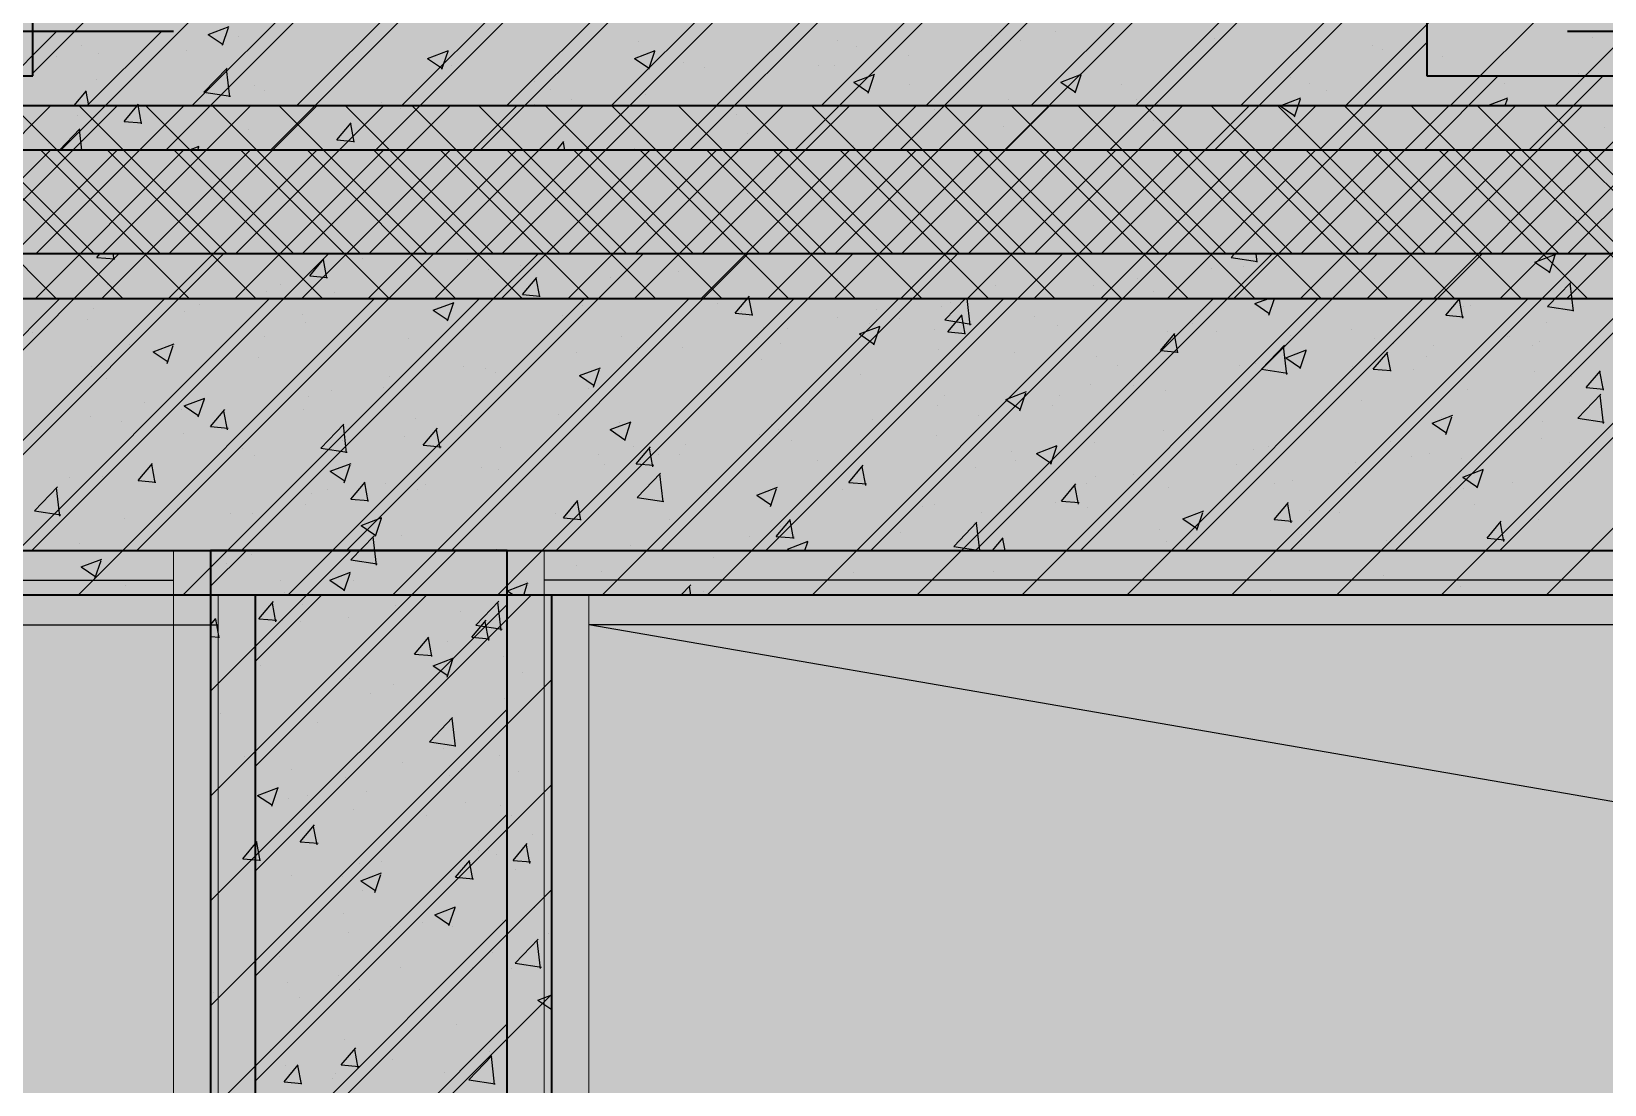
# Model space of a CAD drawing. Header units: inches. Extents: x 143994 to 247866, y 243815 to 272761.
# Drawn here: x 171905 to 172965, y 261216 to 261926 of the extents above; entities that cross this region are included whole.
import ezdxf

# ---------------------------------------------------------------- set-up
doc = ezdxf.new("R2010")
doc.units = ezdxf.units.IN
doc.header["$LTSCALE"] = 1000
doc.header["$MEASUREMENT"] = 0
doc.layers.get('DEFPOINTS').update_dxf_attribs({"color": 62})
for name, color, linetype in [('0-建筑1F', 127, 'Continuous'), ('0-建筑2F', 127, 'Continuous'), ('A-S-face(建筑粉刷线)', 136, 'Continuous'), ('I-finish', 8, 'Continuous'), ('PUB_HATCH', 8, 'Continuous')]:
    doc.layers.add(name, color=color, linetype=linetype)
doc.layers.add('A-Wall', color=254, linetype='Continuous', lineweight=35)
doc.layers.add('W-保温层', color=8, linetype='Continuous', lineweight=13)

# ---------------------------------------------------------------- blocks, each defined once
blk = doc.blocks.new('144')
at = {"layer": 'A-S-face(建筑粉刷线)', "color": 127}
for p, q in [((652586.9, -378630.3), (652961.9, -378630.3)), ((653986.9, -378630.3), (653211.9, -378630.3))]:
    blk.add_line(p, q, dxfattribs=at)
at = {"layer": 'A-Wall', "color": 127}
for p, q in [((652961.9, -378260.3), (652586.9, -378260.3)), ((653986.9, -378260.3), (653901.9, -378260.3)), ((652586.9, -378310.3), (653986.9, -378310.3)), ((653986.9, -378410.3), (652586.9, -378410.3)), ((652586.9, -378610.3), (653986.9, -378610.3)), ((653186.9, -378610.3), (652986.9, -378610.3)), ((652986.9, -378610.3), (652986.9, -390150.3)), ((653186.9, -390150.3), (653186.9, -378610.3))]:
    blk.add_line(p, q, dxfattribs=at)
at = {"layer": 'PUB_HATCH', "color": 127, "linetype": 'Continuous'}
for p, q in [((652974.4, -378310.3), (653294.4, -377990.3)), ((653045.1, -378310.3), (653365.1, -377990.3)), ((653115.9, -378310.3), (653435.9, -377990.3)), ((653186.6, -378310.3), (653506.6, -377990.3)), ((653257.3, -378310.3), (653577.3, -377990.3)), ((653328, -378310.3), (653648, -377990.3)), ((653398.7, -378310.3), (653718.7, -377990.3)), ((653469.4, -378310.3), (653789.4, -377990.3)), ((653540.1, -378310.3), (653860.1, -377990.3)), ((653610.8, -378310.3), (653901.9, -378019.2)), ((653681.5, -378310.3), (653901.9, -378089.9)), ((653752.3, -378310.3), (653901.9, -378160.6)), ((653823, -378310.3), (653901.9, -378231.3)), ((652833, -378310.3), (652883, -378260.3)), ((652903.7, -378310.3), (652953.7, -378260.3)), ((652985.3, -378262.4), (652999.3, -378257)), ((652985.3, -378262.4), (652995.3, -378269.1)), ((652995, -378269.6), (652999, -378257.5)), ((653005.9, -378263.8), (653005.9, -378263.8)), ((653513.3, -378263.1), (653513.3, -378263.1)), ((653893.7, -378310.3), (653943.7, -378260.3)), ((653918.8, -378264.3), (653918.8, -378264.3)), ((652899.8, -378269.6), (652899.8, -378269.6)), ((652955.8, -378270.4), (652955.8, -378270.4)), ((652970.3, -378273.1), (652970.3, -378273.1)), ((653272.7, -378278.4), (653286.7, -378273)), ((653282.4, -378285.6), (653286.4, -378273.6)), ((653409.9, -378266.5), (653409.9, -378266.5)), ((653533.3, -378266.3), (653533.3, -378266.3)), ((652982.4, -378301.3), (652998, -378285)), ((652999.9, -378304.4), (652997.7, -378285.4)), ((653272.7, -378278.4), (653282.7, -378285.1)), ((653306, -378281.5), (653306, -378281.5)), ((653396.6, -378283.1), (653396.6, -378283.1)), ((653407.4, -378282.9), (653407.4, -378282.9)), ((653457.5, -378276.3), (653457.5, -378276.3)), ((653817.7, -378277.1), (653817.7, -378277.1)), ((652909.7, -378292.4), (652909.7, -378292.4)), ((653016.5, -378296.9), (653016.5, -378296.9)), ((653205, -378294.3), (653205, -378294.3)), ((653560.2, -378294.4), (653574.2, -378289.1)), ((653560.2, -378294.4), (653570.1, -378301.2)), ((653569.8, -378301.7), (653573.9, -378289.6)), ((653715.1, -378291.2), (653715.1, -378291.2)), ((653859.1, -378295.4), (653859.1, -378295.4)), ((653909.2, -378288.8), (653909.2, -378288.8)), ((652894.9, -378310.3), (652903.3, -378300.3)), ((652904.7, -378310.3), (652903, -378300.8)), ((652982.4, -378301.3), (653000.2, -378304)), ((653123.3, -378301.4), (653123.3, -378301.4)), ((653230, -378305.9), (653230, -378305.9)), ((653280, -378303.1), (653280, -378303.1)), ((653281.1, -378299.5), (653281.1, -378299.5)), ((653611.2, -378306.2), (653611.2, -378306.2)), ((653848.1, -378310.3), (653861.6, -378305.1)), ((653859.7, -378310.3), (653861.3, -378305.6)), ((653102.3, -378308.4), (653102.3, -378308.4)), ((653205.4, -378309.5), (653205.4, -378309.5)), ((652724.9, -378610.3), (652924.9, -378410.3)), ((652795.6, -378610.3), (652995.6, -378410.3)), ((652866.3, -378610.3), (653066.3, -378410.3)), ((652910.2, -378412.6), (652912.1, -378410.3)), ((652910.2, -378412.6), (652922.2, -378413.6)), ((652921.9, -378414.1), (652921.2, -378410.3)), ((652937.1, -378610.3), (653137.1, -378410.3)), ((653007.8, -378610.3), (653207.8, -378410.3)), ((653078.5, -378610.3), (653278.5, -378410.3)), ((653089, -378413.3), (653089, -378413.3)), ((653149.2, -378610.3), (653349.2, -378410.3)), ((653219.9, -378610.3), (653419.9, -378410.3)), ((653290.6, -378610.3), (653490.6, -378410.3)), ((653361.3, -378610.3), (653561.3, -378410.3)), ((653432, -378610.3), (653632, -378410.3)), ((653502.7, -378610.3), (653702.7, -378410.3)), ((653573.5, -378610.3), (653773.5, -378410.3)), ((653644.2, -378610.3), (653844.2, -378410.3)), ((653675, -378412.6), (653677.2, -378410.3)), ((653675, -378412.6), (653692.8, -378415.4)), ((653692.5, -378415.8), (653691.8, -378410.3)), ((653714.9, -378610.3), (653914.9, -378410.3)), ((653785.6, -378610.3), (653985.6, -378410.3)), ((653879.9, -378415.8), (653893.9, -378410.4)), ((653889.6, -378423), (653893.6, -378410.9)), ((653053.7, -378425.1), (653063.3, -378413.6)), ((653065.3, -378426.7), (653063, -378414.2)), ((653160.3, -378414.1), (653160.3, -378414.1)), ((653174.5, -378421), (653174.5, -378421)), ((653195.8, -378417.8), (653195.8, -378417.8)), ((653302.5, -378422.4), (653302.5, -378422.4)), ((653662, -378420), (653662, -378420)), ((653683.3, -378418.8), (653683.3, -378418.8)), ((653879.9, -378415.8), (653889.9, -378422.5)), ((652917.6, -378431.2), (652917.6, -378431.2)), ((653034, -378430.8), (653034, -378430.8)), ((653053.7, -378425.1), (653065.6, -378426.2)), ((653197.1, -378437.7), (653206.8, -378426.2)), ((653208.8, -378439.2), (653206.5, -378426.7)), ((653256.5, -378426.2), (653256.5, -378426.2)), ((653409.3, -378426.9), (653409.3, -378426.9)), ((653516, -378431.4), (653516, -378431.4)), ((653582.3, -378431.6), (653582.3, -378431.6)), ((653611.9, -378426.6), (653611.9, -378426.6)), ((653888.4, -378445.7), (653904, -378429.5)), ((653905.9, -378448.9), (653903.7, -378429.9)), ((652958.2, -378440.7), (652958.2, -378440.7)), ((653024.4, -378435.7), (653024.4, -378435.7)), ((653070.6, -378436), (653070.6, -378436)), ((653131.2, -378440.2), (653131.2, -378440.2)), ((653137, -378448.2), (653151, -378442.9)), ((653146.7, -378455.4), (653150.7, -378443.4)), ((653197.1, -378437.7), (653209.1, -378438.7)), ((653237.9, -378444.7), (653237.9, -378444.7)), ((653340.6, -378450.2), (653350.2, -378438.7)), ((653352.2, -378451.8), (653349.9, -378439.3)), ((653485.6, -378443.3), (653485.6, -378443.3)), ((653622.8, -378435.9), (653622.8, -378435.9)), ((653729.6, -378440.4), (653729.6, -378440.4)), ((653831.4, -378445.4), (653831.4, -378445.4)), ((653836.3, -378444.9), (653836.3, -378444.9)), ((652908.1, -378447.3), (652908.1, -378447.3)), ((652969.6, -378448.8), (652969.6, -378448.8)), ((653137, -378448.2), (653147, -378454.9)), ((653139.8, -378446.2), (653139.8, -378446.2)), ((653340.6, -378450.2), (653352.5, -378451.3)), ((653344.7, -378449.2), (653344.7, -378449.2)), ((653409.9, -378453.2), (653409.9, -378453.2)), ((653451.5, -378453.7), (653451.5, -378453.7)), ((653479.6, -378445.7), (653479.6, -378445.7)), ((653484, -378462.8), (653493.7, -378451.3)), ((653495.7, -378464.3), (653493.4, -378451.8)), ((653888.4, -378445.7), (653906.2, -378448.5)), ((652866.9, -378462.9), (652866.9, -378462.9)), ((653023.2, -378466.2), (653023.2, -378466.2)), ((653359.8, -378459.8), (653359.8, -378459.8)), ((653375.7, -378460.7), (653375.7, -378460.7)), ((653424.4, -378464.2), (653438.4, -378458.9)), ((653424.4, -378464.2), (653434.4, -378471)), ((653434.1, -378471.5), (653438.2, -378459.4)), ((653484, -378462.8), (653496, -378463.8)), ((653558.2, -378458.2), (653558.2, -378458.2)), ((653627.5, -378475.3), (653637.1, -378463.9)), ((653639.1, -378476.9), (653636.8, -378464.4)), ((653665, -378462.8), (653665, -378462.8)), ((653714.8, -378465.4), (653714.8, -378465.4)), ((653861.5, -378465.7), (653861.5, -378465.7)), ((653887.4, -378456.3), (653887.4, -378456.3)), ((653233.5, -378476.5), (653233.5, -378476.5)), ((653274.7, -378473.5), (653274.7, -378473.5)), ((653627.5, -378475.3), (653639.4, -378476.4)), ((653711.9, -378480.3), (653725.9, -378474.9)), ((653721.5, -378487.5), (653725.6, -378475.4)), ((653770.9, -378487.9), (653780.6, -378476.4)), ((653771.7, -378467.3), (653771.7, -378467.3)), ((653782.6, -378489.4), (653780.3, -378476.9)), ((653784.8, -378470.4), (653784.8, -378470.4)), ((653811.4, -378472.3), (653811.4, -378472.3)), ((653878.5, -378471.8), (653878.5, -378471.8)), ((652906.6, -378486.2), (652906.6, -378486.2)), ((653157.7, -378486.4), (653157.7, -378486.4)), ((653172, -378487.6), (653172, -378487.6)), ((653598.1, -378485.4), (653598.1, -378485.4)), ((653680.9, -378485.4), (653680.9, -378485.4)), ((653711.9, -378480.3), (653721.8, -378487)), ((653856.3, -378610.3), (653986.9, -378479.7)), ((653107.7, -378493), (653107.7, -378493)), ((653579.9, -378498.2), (653579.9, -378498.2)), ((653685.1, -378489), (653685.1, -378489)), ((653770.9, -378487.9), (653782.9, -378488.9)), ((653879.3, -378489.3), (653879.3, -378489.3)), ((653914.4, -378500.4), (653924, -378489)), ((653926, -378502), (653923.7, -378489.5)), ((652969, -378512.7), (652983, -378507.4)), ((652978.6, -378520), (652982.7, -378507.9)), ((653068.1, -378502.6), (653068.1, -378502.6)), ((653481.5, -378505.5), (653481.5, -378505.5)), ((653559.3, -378505.5), (653559.3, -378505.5)), ((653609.4, -378498.9), (653609.4, -378498.9)), ((653914.4, -378500.4), (653926.3, -378501.5)), ((652905.6, -378519.6), (652905.6, -378519.6)), ((652942.4, -378510.5), (652942.4, -378510.5)), ((652967.1, -378515.4), (652967.1, -378515.4)), ((652969, -378512.7), (652978.9, -378519.4)), ((652981.3, -378509.6), (652981.3, -378509.6)), ((653049.2, -378515), (653049.2, -378515)), ((653156, -378519.5), (653156, -378519.5)), ((653477.2, -378512.3), (653477.2, -378512.3)), ((653762.7, -378509.3), (653762.7, -378509.3)), ((653061.1, -378541.3), (653076.7, -378525)), ((653078.6, -378544.4), (653076.4, -378525.4)), ((653256.4, -378528.7), (653270.4, -378523.4)), ((653256.4, -378528.7), (653266.3, -378535.5)), ((653262.7, -378524), (653262.7, -378524)), ((653266.1, -378536), (653270.1, -378523.9)), ((653364.8, -378525.5), (653364.8, -378525.5)), ((653369.5, -378528.5), (653369.5, -378528.5)), ((653373.3, -378527.3), (653373.3, -378527.3)), ((653433, -378522.1), (653433, -378522.1)), ((653646, -378529.4), (653646, -378529.4)), ((653885, -378522.9), (653885, -378522.9)), ((653272.3, -378540.1), (653272.3, -378540.1)), ((653307.2, -378538.7), (653307.2, -378538.7)), ((653357.2, -378532.1), (653357.2, -378532.1)), ((653476.3, -378533), (653476.3, -378533)), ((653543.8, -378544.8), (653557.8, -378539.4)), ((653553.5, -378552), (653557.5, -378539.9)), ((653583, -378537.6), (653583, -378537.6)), ((653782.3, -378537), (653782.3, -378537)), ((653884.6, -378534.6), (653884.6, -378534.6)), ((653061.1, -378541.3), (653078.9, -378544)), ((653248.2, -378545.5), (653248.2, -378545.5)), ((653529.4, -378549.4), (653529.4, -378549.4)), ((653543.8, -378544.8), (653553.8, -378551.5)), ((653689.8, -378542.1), (653689.8, -378542.1)), ((653758.8, -378551.2), (653758.8, -378551.2)), ((653796.5, -378546.6), (653796.5, -378546.6)), ((653808.9, -378544.6), (653808.9, -378544.6)), ((653903.3, -378551.1), (653903.3, -378551.1)), ((652938, -378563), (652947.6, -378551.5)), ((652949.6, -378564.6), (652947.3, -378552)), ((653169.6, -378554.2), (653169.6, -378554.2)), ((653180.9, -378555.3), (653180.9, -378555.3)), ((653274.6, -378574.4), (653290.2, -378558.1)), ((653292.1, -378577.5), (653289.9, -378558.5)), ((653678.5, -378552), (653678.5, -378552)), ((653831.2, -378560.8), (653845.2, -378555.4)), ((653831.2, -378560.8), (653841.2, -378567.5)), ((653840.9, -378568), (653845, -378555.9)), ((652938, -378563), (652949.9, -378564.1)), ((653055, -378571.9), (653055, -378571.9)), ((653065.7, -378569.1), (653065.7, -378569.1)), ((653081.4, -378575.6), (653091.1, -378564.1)), ((653093.1, -378577.1), (653090.8, -378564.6)), ((653105.1, -378565.3), (653105.1, -378565.3)), ((653131.6, -378565.5), (653131.6, -378565.5)), ((653412.8, -378569.4), (653412.8, -378569.4)), ((653577.4, -378564.8), (653577.4, -378564.8)), ((653632.5, -378567.8), (653632.5, -378567.8)), ((652964.7, -378582), (652964.7, -378582)), ((653081.4, -378575.6), (653093.4, -378576.6)), ((653224.9, -378588.1), (653234.5, -378576.6)), ((653236.5, -378589.7), (653234.2, -378577.1)), ((653274.6, -378574.4), (653292.4, -378577.1)), ((653474.7, -378578.9), (653474.7, -378578.9)), ((653556.7, -378577.8), (653556.7, -378577.8)), ((653839.1, -378579.3), (653839.1, -378579.3)), ((652928.7, -378588.5), (652928.7, -378588.5)), ((653014.9, -378585.5), (653014.9, -378585.5)), ((653088.3, -378593.3), (653102.4, -378587.9)), ((653088.3, -378593.3), (653098.3, -378600)), ((653098, -378600.5), (653102.1, -378588.4)), ((653224.9, -378588.1), (653236.8, -378589.2)), ((653296.1, -378589.4), (653296.1, -378589.4)), ((653368.3, -378600.7), (653378, -378589.2)), ((653370.9, -378593.8), (653370.9, -378593.8)), ((653380, -378602.2), (653377.7, -378589.7)), ((653488, -378607.5), (653503.6, -378591.2)), ((653505.5, -378610.3), (653503.3, -378591.6)), ((653506.7, -378584.4), (653506.7, -378584.4)), ((653882.6, -378589.5), (653882.6, -378589.5)), ((653368.3, -378600.7), (653380.3, -378601.7)), ((653375.8, -378609.3), (653389.8, -378603.9)), ((653380.4, -378601), (653380.4, -378601)), ((653387.5, -378610.3), (653389.5, -378604.4)), ((653514.2, -378610.3), (653521.4, -378601.7)), ((653522.6, -378610.3), (653521.1, -378602.3)), ((653722.4, -378599.3), (653722.4, -378599.3)), ((653779.9, -378603.5), (653779.9, -378603.5)), ((652898.3, -378605.6), (652898.3, -378605.6)), ((652986.9, -378634.3), (653011, -378610.3)), ((652986.9, -378705), (653081.7, -378610.3)), ((652986.9, -378775.8), (653152.4, -378610.3)), ((653150.6, -378610.3), (653150.6, -378610.3)), ((653179.5, -378609.4), (653179.5, -378609.4)), ((653269.8, -378606.6), (653269.8, -378606.6)), ((653375.8, -378609.3), (653377.3, -378610.3)), ((653488, -378607.5), (653505.8, -378610.2)), ((652997.3, -378619), (652997.3, -378619)), ((653067.2, -378630.3), (653081.2, -378624.9)), ((653076.9, -378637.5), (653080.9, -378625.4)), ((653186.8, -378615.2), (653186.8, -378615.2)), ((653034, -378630.3), (653034, -378630.3)), ((653067.2, -378630.3), (653077.2, -378637)), ((653082.9, -378630.2), (653082.9, -378630.2)), ((652986.9, -378846.5), (653186.9, -378646.5)), ((653048.7, -378646.7), (653048.7, -378646.7)), ((652986.9, -378660.4), (652990.5, -378656.1)), ((652992.6, -378669.1), (652990.3, -378656.6)), ((653155.4, -378651.2), (653155.4, -378651.2)), ((652986.9, -378668.1), (652992.9, -378668.6)), ((653124.4, -378680.1), (653134, -378668.6)), ((653136, -378681.7), (653133.7, -378669.1)), ((653146.8, -378671.3), (653146.8, -378671.3)), ((653020.5, -378687.9), (653020.5, -378687.9)), ((653124.4, -378680.1), (653136.3, -378681.1)), ((653184.4, -378681.8), (653184.4, -378681.8)), ((653080.5, -378696.8), (653080.5, -378696.8)), ((653110.3, -378700.3), (653110.3, -378700.3)), ((652986.9, -378917.2), (653186.9, -378717.2)), ((652993.7, -378720.4), (652993.7, -378720.4)), ((653186.6, -378710.8), (653186.9, -378710.7)), ((653186.6, -378710.8), (653186.9, -378711)), ((653134.4, -378739.2), (653150, -378722.9)), ((653151.9, -378742.3), (653149.7, -378723.3)), ((653134.4, -378739.2), (653152.2, -378741.9)), ((653009.7, -378748.9), (653009.7, -378748.9)), ((653094.2, -378750.2), (653094.2, -378750.2)), ((653144.2, -378743.6), (653144.2, -378743.6)), ((653182, -378748.4), (653182, -378748.4)), ((653078.1, -378763.4), (653078.1, -378763.4)), ((653116.5, -378753.4), (653116.5, -378753.4)), ((653018.6, -378775.3), (653032.6, -378770)), ((653028.2, -378782.5), (653032.3, -378770.5)), ((653018.6, -378775.3), (653028.5, -378782)), ((653051.9, -378775.7), (653051.9, -378775.7)), ((653158.6, -378780.3), (653158.6, -378780.3)), ((652986.9, -378987.9), (653186.9, -378787.9)), ((653008.7, -378818), (653018.3, -378806.5)), ((653020.3, -378819.5), (653018, -378807)), ((653167.4, -378812.5), (653167.4, -378812.5)), ((653179.5, -378815), (653179.5, -378815)), ((653008.7, -378818), (653020.6, -378819)), ((653091.6, -378822.5), (653091.6, -378822.5)), ((653102.1, -378819.7), (653102.1, -378819.7)), ((653152.1, -378830.5), (653161.7, -378819.1)), ((653163.8, -378832.1), (653161.5, -378819.6)), ((653041.6, -378829.1), (653041.6, -378829.1)), ((653075.6, -378830), (653075.6, -378830)), ((653152.1, -378830.5), (653164.1, -378831.6)), ((652986.9, -379058.6), (653186.9, -378858.6)), ((653076.7, -378855), (653076.7, -378855)), ((653138, -378855.9), (653152, -378850.5)), ((653138, -378855.9), (653147.9, -378862.6)), ((653147.6, -378863.1), (653151.7, -378851)), ((653150, -378863.6), (653150, -378863.6)), ((653183.4, -378859.6), (653183.4, -378859.6)), ((653033.4, -378883.6), (653033.4, -378883.6)), ((653177.1, -378881.5), (653177.1, -378881.5)), ((653039, -378901.4), (653039, -378901.4)), ((653073.2, -378896.5), (653073.2, -378896.5)), ((653114.8, -378891.4), (653114.8, -378891.4)), ((652988.9, -378908), (652988.9, -378908)), ((652986.9, -379129.3), (653186.9, -378929.3)), ((653109.8, -378953.6), (653109.8, -378953.6)), ((653161, -378967.1), (653176.5, -378950.8)), ((653174.7, -378948.1), (653174.7, -378948.1)), ((653178.4, -378970.2), (653176.2, -378951.2)), ((653036.4, -378968.4), (653046, -378956.9)), ((653037.7, -378957.2), (653037.7, -378957.2)), ((653048.1, -378970), (653045.8, -378957.4)), ((653070.8, -378963.1), (653070.8, -378963.1)), ((653144.5, -378961.8), (653144.5, -378961.8)), ((653036.4, -378968.4), (653048.4, -378969.5)), ((653161, -378967.1), (653178.7, -378969.8))]:
    blk.add_line(p, q, dxfattribs=at)
at = {"layer": 'W-保温层', "color": 127, "linetype": 'Continuous'}
for p, q in [((652779.2, -378410.3), (652879.2, -378310.3)), ((652908.3, -378410.3), (652808.3, -378310.3)), ((652824.1, -378410.3), (652924.1, -378310.3)), ((652953.2, -378410.3), (652853.2, -378310.3)), ((652869, -378410.3), (652969, -378310.3)), ((652998.1, -378410.3), (652898.1, -378310.3)), ((652913.9, -378410.3), (653013.9, -378310.3)), ((653043, -378410.3), (652943, -378310.3)), ((652958.8, -378410.3), (653058.8, -378310.3)), ((653087.9, -378410.3), (652987.9, -378310.3)), ((653003.7, -378410.3), (653103.7, -378310.3)), ((653132.8, -378410.3), (653032.8, -378310.3)), ((653048.6, -378410.3), (653148.6, -378310.3)), ((653177.7, -378410.3), (653077.7, -378310.3)), ((653093.5, -378410.3), (653193.5, -378310.3)), ((653222.6, -378410.3), (653122.6, -378310.3)), ((653138.4, -378410.3), (653238.4, -378310.3)), ((653267.5, -378410.3), (653167.5, -378310.3)), ((653183.3, -378410.3), (653283.3, -378310.3)), ((653312.4, -378410.3), (653212.4, -378310.3)), ((653228.2, -378410.3), (653328.2, -378310.3)), ((653357.3, -378410.3), (653257.3, -378310.3)), ((653273.1, -378410.3), (653373.1, -378310.3)), ((653402.2, -378410.3), (653302.2, -378310.3)), ((653318, -378410.3), (653418, -378310.3)), ((653447.1, -378410.3), (653347.1, -378310.3)), ((653362.9, -378410.3), (653462.9, -378310.3)), ((653492, -378410.3), (653392, -378310.3)), ((653407.8, -378410.3), (653507.8, -378310.3)), ((653536.9, -378410.3), (653436.9, -378310.3)), ((653452.7, -378410.3), (653552.7, -378310.3)), ((653581.8, -378410.3), (653481.8, -378310.3)), ((653497.6, -378410.3), (653597.6, -378310.3)), ((653626.7, -378410.3), (653526.7, -378310.3)), ((653542.5, -378410.3), (653642.5, -378310.3)), ((653671.6, -378410.3), (653571.6, -378310.3)), ((653587.4, -378410.3), (653687.4, -378310.3)), ((653716.5, -378410.3), (653616.5, -378310.3)), ((653632.3, -378410.3), (653732.3, -378310.3)), ((653761.4, -378410.3), (653661.4, -378310.3)), ((653677.2, -378410.3), (653777.2, -378310.3)), ((653806.3, -378410.3), (653706.3, -378310.3)), ((653722.1, -378410.3), (653822.1, -378310.3)), ((653851.2, -378410.3), (653751.2, -378310.3)), ((653767, -378410.3), (653867, -378310.3)), ((653896.1, -378410.3), (653796.1, -378310.3)), ((653812, -378410.3), (653912, -378310.3)), ((653941, -378410.3), (653841, -378310.3)), ((653856.9, -378410.3), (653956.9, -378310.3)), ((653985.9, -378410.3), (653885.9, -378310.3)), ((653901.8, -378410.3), (653986.9, -378325.1))]:
    blk.add_line(p, q, dxfattribs=at)
at = {"layer": 'W-保温层', "color": 127}
for p, q in [((652961.9, -390150.3), (652961.9, -378610.3)), ((653211.9, -390150.3), (653211.9, -378610.3))]:
    blk.add_line(p, q, dxfattribs=at)
blk = doc.blocks.new('1442323')
at = {"layer": 'A-S-face(建筑粉刷线)', "color": 127}
for p, q in [((694636.9, -378719.3), (695011.9, -378719.3)), ((696036.9, -378719.3), (695261.9, -378719.3))]:
    blk.add_line(p, q, dxfattribs=at)
at = {"layer": 'A-Wall', "color": 127}
for p, q in [((694886.9, -378349.3), (694886.9, -378079.3)), ((695826.9, -378079.3), (695826.9, -378349.3)), ((694636.9, -378349.3), (694886.9, -378349.3)), ((695826.9, -378349.3), (696036.9, -378349.3)), ((696036.9, -378399.3), (694636.9, -378399.3)), ((696036.9, -378399.3), (694636.9, -378399.3)), ((694636.9, -378499.3), (696036.9, -378499.3)), ((696036.9, -378699.3), (694636.9, -378699.3)), ((695236.9, -378699.3), (695036.9, -378699.3)), ((695036.9, -378699.3), (695036.9, -390239.3)), ((695236.9, -390239.3), (695236.9, -378699.3))]:
    blk.add_line(p, q, dxfattribs=at)
at = {"layer": 'I-finish', "color": 127}
blk.add_line((696994.3, -379018.8), (695261.9, -378719.3), dxfattribs=at)
at = {"layer": 'PUB_HATCH', "color": 127, "linetype": 'Continuous'}
for p, q in [((694886.9, -378347.5), (695155.2, -378079.3)), ((694905.9, -378399.3), (695225.9, -378079.3)), ((694976.6, -378399.3), (695296.6, -378079.3)), ((695047.3, -378399.3), (695367.3, -378079.3)), ((695118, -378399.3), (695438, -378079.3)), ((695188.7, -378399.3), (695508.7, -378079.3)), ((695259.4, -378399.3), (695579.4, -378079.3)), ((695330.1, -378399.3), (695650.1, -378079.3)), ((695400.8, -378399.3), (695720.8, -378079.3)), ((695471.6, -378399.3), (695791.6, -378079.3)), ((695542.3, -378399.3), (695826.9, -378114.6)), ((695613, -378399.3), (695826.9, -378185.4)), ((695683.7, -378399.3), (695826.9, -378256.1)), ((695295.4, -378325.9), (695295.4, -378325.9)), ((695576.8, -378319.5), (695576.8, -378319.5)), ((695683.6, -378324), (695683.6, -378324)), ((695754.4, -378399.3), (695826.9, -378326.8)), ((695790.3, -378328.5), (695790.3, -378328.5)), ((694903, -378335.9), (694903, -378335.9)), ((694931, -378333.9), (694931, -378333.9)), ((695153.2, -378337.5), (695167.3, -378332.1)), ((695153.2, -378337.5), (695163.2, -378344.2)), ((695162.9, -378344.7), (695167, -378332.7)), ((695442.7, -378329.5), (695442.7, -378329.5)), ((695594.5, -378335.1), (695594.5, -378335.1)), ((695747.1, -378338.4), (695747.1, -378338.4)), ((695797.1, -378331.8), (695797.1, -378331.8)), ((695169.1, -378342.5), (695169.1, -378342.5)), ((695340, -378343.6), (695340, -378343.6)), ((695440.7, -378353.5), (695454.7, -378348.1)), ((695450.3, -378360.8), (695454.4, -378348.7)), ((695825.1, -378399.3), (695875.1, -378349.3)), ((695895.8, -378399.3), (695945.8, -378349.3)), ((695043.3, -378359.1), (695043.3, -378359.1)), ((695093.4, -378352.5), (695093.4, -378352.5)), ((695236.2, -378358.6), (695236.2, -378358.6)), ((695440.7, -378353.5), (695450.6, -378360.2)), ((695477.9, -378355.1), (695477.9, -378355.1)), ((695620.8, -378355), (695620.8, -378355)), ((695747.9, -378354.2), (695747.9, -378354.2)), ((695759.1, -378359), (695759.1, -378359)), ((694948.6, -378379.9), (694958.2, -378368.4)), ((694960.3, -378381.5), (694958, -378368.9)), ((695545, -378365), (695545, -378365)), ((695645.2, -378368.3), (695645.2, -378368.3)), ((695728.1, -378369.5), (695742.1, -378364.1)), ((695728.1, -378369.5), (695738, -378376.2)), ((695737.8, -378376.8), (695741.8, -378364.7)), ((694917, -378375.7), (694917, -378375.7)), ((694948.6, -378379.9), (694960.6, -378380.9)), ((695092.1, -378392.4), (695101.7, -378381)), ((695103.7, -378394), (695101.4, -378381.5)), ((695135.1, -378371.4), (695135.1, -378371.4)), ((695361.2, -378375.1), (695361.2, -378375.1)), ((695494.9, -378371.6), (695494.9, -378371.6)), ((695642.4, -378379), (695642.4, -378379)), ((694904.9, -378399.3), (694918.7, -378384.9)), ((694920, -378399.3), (694918.4, -378385.3)), ((695032.4, -378385.5), (695032.4, -378385.5)), ((695368.6, -378388.2), (695368.6, -378388.2)), ((695541.3, -378383.3), (695541.3, -378383.3)), ((695946.6, -378384.1), (695946.6, -378384.1)), ((694897.3, -378394.6), (694897.3, -378394.6)), ((694992.2, -378399.3), (694999.2, -378396.6)), ((694998.2, -378399.3), (694998.9, -378397.2)), ((695004, -378399.1), (695004, -378399.1)), ((695092.1, -378392.4), (695104, -378393.5)), ((695240.3, -378399.3), (695245.1, -378393.5)), ((695244.6, -378395.1), (695244.6, -378395.1)), ((695245.8, -378399.3), (695244.9, -378394.1)), ((695292.9, -378398.2), (695292.9, -378398.2)), ((695440.3, -378396.1), (695440.3, -378396.1)), ((695525.8, -378399), (695525.8, -378399)), ((694705.3, -378699.3), (694905.3, -378499.3)), ((694776, -378699.3), (694976, -378499.3)), ((694846.7, -378699.3), (695046.7, -378499.3)), ((694917.5, -378699.3), (695117.5, -378499.3)), ((694988.2, -378699.3), (695188.2, -378499.3)), ((694999.5, -378503.5), (694999.5, -378503.5)), ((695058.9, -378699.3), (695258.9, -378499.3)), ((695129.6, -378699.3), (695329.6, -378499.3)), ((695200.3, -378699.3), (695400.3, -378499.3)), ((695271, -378699.3), (695471, -378499.3)), ((695341.7, -378699.3), (695541.7, -378499.3)), ((695348.8, -378502.5), (695348.8, -378502.5)), ((695412.4, -378699.3), (695612.4, -378499.3)), ((695455.6, -378507), (695455.6, -378507)), ((695483.1, -378699.3), (695683.1, -378499.3)), ((695501.9, -378513.8), (695515.8, -378499.3)), ((695519.1, -378517.4), (695517, -378499.3)), ((695553.8, -378699.3), (695753.8, -378499.3)), ((695577.4, -378499.3), (695577.4, -378499.3)), ((695611.7, -378500.1), (695611.7, -378500.1)), ((695624.6, -378699.3), (695824.6, -378499.3)), ((695695.3, -378699.3), (695895.3, -378499.3)), ((695707.7, -378500.1), (695707.6, -378499.3)), ((695711.1, -378502.8), (695720.4, -378499.3)), ((695711.1, -378502.8), (695721.1, -378509.6)), ((695720.5, -378510.6), (695724.3, -378499.3)), ((695752.9, -378508.9), (695752.9, -378508.9)), ((695766, -378699.3), (695966, -378499.3)), ((695836.7, -378699.3), (696036.7, -378499.3)), ((695839.8, -378510.5), (695849.2, -378499.3)), ((695851.2, -378512.6), (695848.9, -378500.1)), ((694923.8, -378513.4), (694923.8, -378513.4)), ((694963.9, -378511.3), (694963.9, -378511.3)), ((695068.7, -378510.2), (695068.7, -378510.2)), ((695070.7, -378515.8), (695070.7, -378515.8)), ((695244, -378511.1), (695244, -378511.1)), ((695451.1, -378516), (695451.1, -378516)), ((695501.9, -378513.8), (695519.7, -378516.6)), ((695562.3, -378511.5), (695562.3, -378511.5)), ((695669.1, -378516), (695669.1, -378516)), ((695839.8, -378510.5), (695851.8, -378511.6)), ((694952.1, -378530.2), (694952.1, -378530.2)), ((694968.2, -378535.3), (694982.3, -378529.9)), ((695140.1, -378526.1), (695140.1, -378526.1)), ((695177.5, -378520.3), (695177.5, -378520.3)), ((695284.2, -378524.9), (695284.2, -378524.9)), ((695375.4, -378525.9), (695375.4, -378525.9)), ((695391, -378529.4), (695391, -378529.4)), ((695495, -378520.2), (695495, -378520.2)), ((695651.9, -378521.7), (695651.9, -378521.7)), ((695775.9, -378520.5), (695775.9, -378520.5)), ((695882.6, -378525.1), (695882.6, -378525.1)), ((695902.8, -378528.5), (695902.8, -378528.5)), ((694968.2, -378535.3), (694978.2, -378542)), ((694977.6, -378543.1), (694981.7, -378531)), ((695039.1, -378538.9), (695039.1, -378538.9)), ((695325.3, -378532.5), (695325.3, -378532.5)), ((695378.4, -378540.2), (695378.4, -378540.2)), ((695497.8, -378533.9), (695497.8, -378533.9)), ((695549.2, -378535.8), (695549.2, -378535.8)), ((695604.5, -378538.4), (695604.5, -378538.4)), ((695715.4, -378546.9), (695730.9, -378530.7)), ((695732.5, -378550.5), (695730.3, -378531.5)), ((695827, -378538.4), (695827, -378538.4)), ((695199, -378549.2), (695199, -378549.2)), ((695255.7, -378551.3), (695269.7, -378546)), ((695255.7, -378551.3), (695265.6, -378558)), ((695265, -378559.1), (695269.1, -378547)), ((695445.3, -378550.8), (695445.3, -378550.8)), ((695711.3, -378542.9), (695711.3, -378542.9)), ((695715.4, -378546.9), (695733.1, -378549.7)), ((695777, -378545), (695777, -378545)), ((695818, -378547.4), (695818, -378547.4)), ((694936.4, -378553), (694936.4, -378553)), ((695123.3, -378559.1), (695123.3, -378559.1)), ((695261.8, -378560.2), (695261.8, -378560.2)), ((695543.1, -378567.4), (695557.1, -378562)), ((695650.6, -378561.7), (695650.6, -378561.7)), ((695854.3, -378560.5), (695854.3, -378560.5)), ((695924.8, -378551.9), (695924.8, -378551.9)), ((695073.2, -378565.7), (695073.2, -378565.7)), ((695344.3, -378563.6), (695344.3, -378563.6)), ((695543.1, -378567.4), (695553, -378574.1)), ((695552.5, -378575.1), (695556.5, -378563)), ((695574.9, -378571.6), (695574.9, -378571.6)), ((695907.4, -378699.3), (696036.9, -378569.8)), ((695928.8, -378580), (695944.4, -378563.8)), ((695946, -378583.6), (695943.8, -378564.6)), ((694946.9, -378582.3), (694946.9, -378582.3)), ((695006.8, -378585.7), (695016.5, -378574.2)), ((695018.2, -378587.8), (695015.9, -378575.2)), ((695145.1, -378580.2), (695145.1, -378580.2)), ((695241.6, -378577.7), (695241.6, -378577.7)), ((695524.8, -378578.2), (695524.8, -378578.2)), ((695750.5, -378575.5), (695750.5, -378575.5)), ((695830.5, -378583.4), (695844.5, -378578)), ((695836.7, -378579.4), (695836.7, -378579.4)), ((695839.9, -378591.1), (695843.9, -378579.1)), ((695928.8, -378580), (695946.6, -378582.8)), ((694988.7, -378590.6), (694988.7, -378590.6)), ((695006.8, -378585.7), (695018.8, -378586.7)), ((695137.7, -378592.7), (695137.7, -378592.7)), ((695150.3, -378598.2), (695159.9, -378586.7)), ((695161.7, -378600.3), (695159.3, -378587.8)), ((695649.4, -378588.3), (695649.4, -378588.3)), ((695830.5, -378583.4), (695840.5, -378590.1)), ((695028.5, -378600.2), (695028.5, -378600.2)), ((695095.5, -378595.1), (695095.5, -378595.1)), ((695150.3, -378598.2), (695162.3, -378599.3)), ((695202.3, -378599.7), (695202.3, -378599.7)), ((695293.8, -378610.8), (695303.4, -378599.3)), ((695305.1, -378612.9), (695302.8, -378600.3)), ((695309, -378604.2), (695309, -378604.2)), ((695398.5, -378594.8), (695398.5, -378594.8)), ((695546.7, -378602.4), (695546.7, -378602.4)), ((695720.1, -378599.4), (695720.1, -378599.4)), ((695036.7, -378605.5), (695036.7, -378605.5)), ((695087.6, -378615.8), (695101.6, -378610.5)), ((695097, -378623.6), (695101, -378611.5)), ((695272.7, -378611.4), (695272.7, -378611.4)), ((695293.8, -378610.8), (695305.7, -378611.8)), ((695322.8, -378604.8), (695322.8, -378604.8)), ((695415.8, -378608.7), (695415.8, -378608.7)), ((695437.2, -378623.3), (695446.8, -378611.8)), ((695448.6, -378625.4), (695446.3, -378612.9)), ((695522.6, -378613.2), (695522.6, -378613.2)), ((695850.2, -378607.3), (695850.2, -378607.3)), ((694911.9, -378620.3), (694911.9, -378620.3)), ((694934, -378619.5), (694934, -378619.5)), ((695087.6, -378615.8), (695097.6, -378622.6)), ((695437.2, -378623.3), (695449.2, -378624.4)), ((695442.9, -378617.4), (695442.9, -378617.4)), ((695580.7, -378635.9), (695590.3, -378624.4)), ((695592, -378638), (695589.7, -378625.4)), ((695603.4, -378619.5), (695603.4, -378619.5)), ((695629.3, -378617.7), (695629.3, -378617.7)), ((695724.3, -378623.9), (695724.3, -378623.9)), ((695736.1, -378622.2), (695736.1, -378622.2)), ((695774.4, -378617.3), (695774.4, -378617.3)), ((695884.6, -378623.3), (695884.6, -378623.3)), ((694888.1, -378642.4), (694903.7, -378626.2)), ((694905.3, -378646), (694903, -378627)), ((695146.4, -378628), (695146.4, -378628)), ((695341.8, -378630.2), (695341.8, -378630.2)), ((695375.1, -378631.9), (695389.1, -378626.5)), ((695375.1, -378631.9), (695385, -378638.6)), ((695384.4, -378639.6), (695388.5, -378627.5)), ((695580.7, -378635.9), (695592.6, -378636.9)), ((695842.9, -378626.7), (695842.9, -378626.7)), ((695851.9, -378627.1), (695851.9, -378627.1)), ((694888.1, -378642.4), (694905.9, -378645.2)), ((695020.6, -378644.6), (695020.6, -378644.6)), ((695070.7, -378638), (695070.7, -378638)), ((695239.2, -378644.2), (695239.2, -378644.2)), ((695486.8, -378639.5), (695486.8, -378639.5)), ((695598, -378640.5), (695598, -378640.5)), ((695662.5, -378647.9), (695676.5, -378642.5)), ((695671.8, -378655.6), (695675.9, -378643.6)), ((695724.1, -378648.4), (695733.8, -378636.9)), ((695735.5, -378650.5), (695733.2, -378638)), ((695748, -378642), (695748, -378642)), ((695768, -378643.4), (695768, -378643.4)), ((695472.2, -378657.1), (695472.2, -378657.1)), ((695522.3, -378650.5), (695522.3, -378650.5)), ((695647, -378654.9), (695647, -378654.9)), ((695662.5, -378647.9), (695672.4, -378654.6)), ((695724.1, -378648.4), (695736.1, -378649.5)), ((695867.6, -378661), (695877.2, -378649.5)), ((695878.9, -378663.1), (695876.6, -378650.5)), ((694894.3, -378661.2), (694894.3, -378661.2)), ((695101.5, -378675.5), (695117.1, -378659.3)), ((695118.7, -378679.1), (695116.5, -378660.1)), ((695135.3, -378659.2), (695135.3, -378659.2)), ((695370.1, -378659.5), (695370.1, -378659.5)), ((695651.3, -378663.4), (695651.3, -378663.4)), ((695867.6, -378661), (695879.5, -378662)), ((694919.6, -378680.3), (694933.6, -378675)), ((694928.9, -378688.1), (694933, -378676)), ((695034.3, -378672), (695034.3, -378672)), ((695101.5, -378675.5), (695119.3, -378678.3)), ((695345.9, -378673.7), (695345.9, -378673.7)), ((695544.3, -378668.9), (695544.3, -378668.9)), ((695923.9, -378669.6), (695923.9, -378669.6)), ((694919.6, -378680.3), (694929.5, -378687.1)), ((694931.6, -378686.1), (694931.6, -378686.1)), ((695253.5, -378679.5), (695253.5, -378679.5)), ((695270.2, -378683.7), (695270.2, -378683.7)), ((695440.4, -378683.9), (695440.4, -378683.9)), ((695534.7, -378683.4), (695534.7, -378683.4)), ((695797.5, -378686.2), (695797.5, -378686.2)), ((694949.8, -378692.8), (694949.8, -378692.8)), ((695036.9, -378744.1), (695081.7, -378699.3)), ((695036.9, -378814.8), (695152.4, -378699.3)), ((695036.9, -378885.5), (695223.1, -378699.3)), ((695056.6, -378697.3), (695056.6, -378697.3)), ((695207, -378696.4), (695221, -378691)), ((695207, -378696.4), (695211.4, -378699.3)), ((695218, -378699.3), (695220.4, -378692)), ((695220.1, -378690.3), (695220.1, -378690.3)), ((695323.9, -378699.3), (695330.6, -378692.4)), ((695330.7, -378699.3), (695329.9, -378693.2)), ((695339.4, -378696.7), (695339.4, -378696.7)), ((695721.8, -378696.2), (695721.8, -378696.2)), ((695849.5, -378693.6), (695849.5, -378693.6)), ((695039.5, -378715.2), (695049.2, -378703.7)), ((695050.9, -378717.3), (695048.6, -378704.8)), ((695131.3, -378706.6), (695131.3, -378706.6)), ((695185.7, -378719.5), (695201.2, -378703.3)), ((695202.8, -378723.1), (695200.6, -378704.1)), ((695039.5, -378715.2), (695051.5, -378716.2)), ((695055.5, -378716.5), (695055.5, -378716.5)), ((695067.4, -378717.1), (695067.4, -378717.1)), ((695100, -378714.5), (695100, -378714.5)), ((695183, -378727.7), (695192.6, -378716.2)), ((695185.7, -378719.5), (695203.4, -378722.3)), ((695194.4, -378729.9), (695192, -378717.3)), ((695206.8, -378719), (695206.8, -378719)), ((695183, -378727.7), (695195, -378728.8)), ((695156.9, -378746.9), (695170.9, -378741.5)), ((695156.9, -378746.9), (695166.9, -378753.6)), ((695166.3, -378754.7), (695170.3, -378742.6)), ((695217.1, -378751.4), (695217.1, -378751.4)), ((695036.9, -378956.2), (695236.9, -378756.2)), ((695114.4, -378765.5), (695114.4, -378765.5)), ((695205, -378768.8), (695205, -378768.8)), ((695078.7, -378785.5), (695078.7, -378785.5)), ((695175.8, -378816.5), (695175.8, -378816.5)), ((695036.9, -379027), (695236.9, -378827)), ((695061.1, -378816.7), (695061.1, -378816.7)), ((695167.8, -378821.2), (695167.8, -378821.2)), ((695214.7, -378818), (695214.7, -378818)), ((695059.2, -378836.5), (695059.2, -378836.5)), ((695112, -378832), (695112, -378832)), ((695103.2, -378843.6), (695103.2, -378843.6)), ((695152.4, -378847.7), (695152.4, -378847.7)), ((695202.4, -378841.1), (695202.4, -378841.1)), ((695210, -378848.1), (695210, -378848.1)), ((695067.3, -378865.6), (695076.9, -378854.1)), ((695078.7, -378867.7), (695076.3, -378855.2)), ((695067.3, -378865.6), (695079.3, -378866.6)), ((695210.8, -378878.2), (695220.4, -378866.7)), ((695222.1, -378880.3), (695219.8, -378867.8)), ((695223.7, -378860.4), (695223.7, -378860.4)), ((695210.8, -378878.2), (695222.7, -378879.2)), ((695107.1, -378880.4), (695107.1, -378880.4)), ((695108.2, -378891.9), (695122.2, -378886.6)), ((695117.6, -378899.8), (695121.6, -378887.7)), ((695212.3, -378884.5), (695212.3, -378884.5)), ((695036.9, -379097.7), (695236.9, -378897.7)), ((695108.2, -378891.9), (695118.2, -378898.7)), ((695109.6, -378898.6), (695109.6, -378898.6)), ((695225.6, -378910), (695225.6, -378910)), ((695149.8, -378920), (695149.8, -378920)), ((695099.8, -378926.6), (695099.8, -378926.6)), ((695128, -378922.9), (695128, -378922.9)), ((695212.2, -378947.4), (695227.8, -378931.2)), ((695229.3, -378951), (695227.1, -378932)), ((695234.8, -378927.4), (695234.8, -378927.4)), ((695183.5, -378950.4), (695183.5, -378950.4)), ((695209.8, -378951.1), (695209.8, -378951.1)), ((695212.2, -378947.4), (695230, -378950.2)), ((695107.1, -378965.2), (695107.1, -378965.2)), ((695036.9, -379168.4), (695236.9, -378968.4)), ((695066.8, -378970.4), (695066.8, -378970.4)), ((695227.6, -378972.5), (695236.9, -378968.9)), ((695227.6, -378972.5), (695236.9, -378978.7)), ((695173, -378988.9), (695173, -378988.9)), ((695047.1, -379005.5), (695047.1, -379005.5)), ((695095, -379016), (695104.7, -379004.5)), ((695097.2, -378998.9), (695097.2, -378998.9)), ((695106.4, -379018.2), (695104.1, -379005.6)), ((695095, -379016), (695107, -379017.1)), ((695207.4, -379017.7), (695207.4, -379017.7)), ((695089.1, -379025.1), (695089.1, -379025.1))]:
    blk.add_line(p, q, dxfattribs=at)
at = {"layer": 'W-保温层', "color": 127, "linetype": 'Continuous'}
for p, q in [((694798.9, -378499.3), (694898.9, -378399.3)), ((694902.7, -378499.3), (694802.7, -378399.3)), ((694843.8, -378499.3), (694943.8, -378399.3)), ((694947.6, -378499.3), (694847.6, -378399.3)), ((694888.7, -378499.3), (694988.7, -378399.3)), ((694992.5, -378499.3), (694892.5, -378399.3)), ((694933.6, -378499.3), (695033.6, -378399.3)), ((695037.4, -378499.3), (694937.4, -378399.3)), ((694978.5, -378499.3), (695078.5, -378399.3)), ((695082.3, -378499.3), (694982.3, -378399.3)), ((695023.4, -378499.3), (695123.4, -378399.3)), ((695127.2, -378499.3), (695027.2, -378399.3)), ((695068.3, -378499.3), (695168.3, -378399.3)), ((695172.1, -378499.3), (695072.1, -378399.3)), ((695113.2, -378499.3), (695213.2, -378399.3)), ((695217, -378499.3), (695117, -378399.3)), ((695158.1, -378499.3), (695258.1, -378399.3)), ((695261.9, -378499.3), (695161.9, -378399.3)), ((695203, -378499.3), (695303, -378399.3)), ((695306.8, -378499.3), (695206.8, -378399.3)), ((695247.9, -378499.3), (695347.9, -378399.3)), ((695351.7, -378499.3), (695251.7, -378399.3)), ((695292.8, -378499.3), (695392.8, -378399.3)), ((695396.6, -378499.3), (695296.6, -378399.3)), ((695337.7, -378499.3), (695437.7, -378399.3)), ((695441.5, -378499.3), (695341.5, -378399.3)), ((695382.6, -378499.3), (695482.6, -378399.3)), ((695486.4, -378499.3), (695386.4, -378399.3)), ((695427.5, -378499.3), (695527.5, -378399.3)), ((695531.3, -378499.3), (695431.3, -378399.3)), ((695472.4, -378499.3), (695572.4, -378399.3)), ((695576.2, -378499.3), (695476.2, -378399.3)), ((695517.3, -378499.3), (695617.3, -378399.3)), ((695621.1, -378499.3), (695521.1, -378399.3)), ((695562.2, -378499.3), (695662.2, -378399.3)), ((695666, -378499.3), (695566, -378399.3)), ((695607.1, -378499.3), (695707.1, -378399.3)), ((695710.9, -378499.3), (695610.9, -378399.3)), ((695652, -378499.3), (695752, -378399.3)), ((695755.8, -378499.3), (695655.8, -378399.3)), ((695696.9, -378499.3), (695796.9, -378399.3)), ((695800.7, -378499.3), (695700.7, -378399.3)), ((695741.8, -378499.3), (695841.8, -378399.3)), ((695845.6, -378499.3), (695745.6, -378399.3)), ((695786.7, -378499.3), (695886.7, -378399.3)), ((695890.5, -378499.3), (695790.5, -378399.3)), ((695831.6, -378499.3), (695931.6, -378399.3)), ((695935.4, -378499.3), (695835.4, -378399.3)), ((695876.5, -378499.3), (695976.5, -378399.3)), ((695980.3, -378499.3), (695880.3, -378399.3)), ((695921.4, -378499.3), (696021.4, -378399.3)), ((696025.2, -378499.3), (695925.2, -378399.3))]:
    blk.add_line(p, q, dxfattribs=at)
at = {"layer": 'W-保温层', "color": 127}
for p, q in [((695011.9, -390239.3), (695011.9, -378699.3)), ((695261.9, -390239.3), (695261.9, -378699.3))]:
    blk.add_line(p, q, dxfattribs=at)

msp = doc.modelspace()

# ---------------------------------------------------------------- hatches: boundary and pattern name
at = {"layer": 'DEFPOINTS'}
h = msp.add_hatch(dxfattribs=at)
h.set_pattern_fill('ANSI31', color=250)
h.set_pattern_definition([(45, (-65482.5842, -4e-05), (-1.122532015, 1.122532015), [])])
h.paths.add_polyline_path([(182383.45, 243814.78), (157803.44, 243814.78), (157803.44, 270814.78), (182383.45, 270814.78)])

# ---------------------------------------------------------------- block references
at = {"layer": '0-建筑1F'}
msp.add_blockref('144', (-480961.31, 640186.38), dxfattribs=at)
at = {"layer": '0-建筑2F'}
msp.add_blockref('1442323', (-522981.31, 640245.41), dxfattribs=at)

doc.saveas('drawing.dxf')
